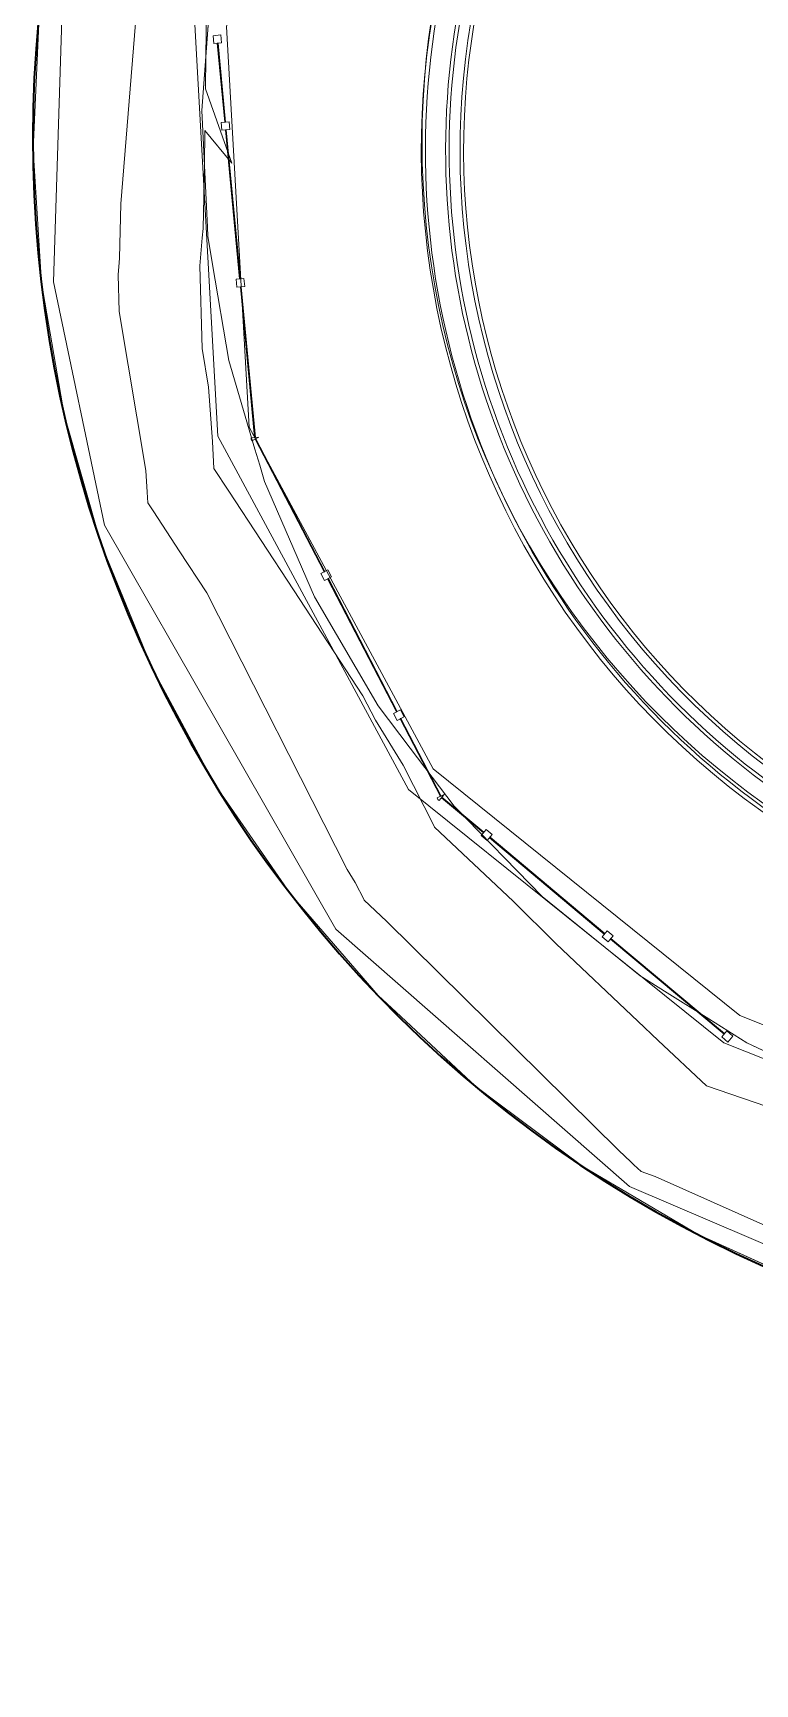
# Model space of a CAD drawing. Header units: metres. Extents: x -207 to 246, y -187 to 169.
# Drawn here: x -109.79 to -105.2, y -59.19 to -48.71 of the extents above; entities that cross this region are included whole.
import ezdxf

# ---------------------------------------------------------------- set-up
doc = ezdxf.new("R2010")
doc.units = ezdxf.units.M
for name, color, linetype, lineweight in [('A-GLAZ-CWMG', 7, 'Continuous', 9), ('C-TOPO', 7, 'Continuous', 9), ('C-TOPO-MINR', 7, 'Continuous', 9), ('CERCO INTERIOR', 7, 'Continuous', 9), ('EQUIPOS PIS', 7, 'Continuous', 9), ('P-SANR-FIXT', 7, 'Continuous', 9), ('solera', 7, 'Continuous', 35)]:
    doc.layers.add(name, color=color, linetype=linetype, lineweight=lineweight)
doc.layers.add('PR10-ARQ-PL-001-Emplazamiento-C-1_dwg', color=7, linetype='Continuous', lineweight=9, true_color=0x767676)

# ---------------------------------------------------------------- blocks, each defined once
blk = doc.blocks.new('Circular Mullion - 5mm-2127248-PLANTA SUPERFICIES')
at = {"layer": 'A-GLAZ-CWMG'}
for p, q in [((-107.6478273724651, -45.39675011483389), (-107.9973915295226, -46.28009880061982)), ((-107.6455027706611, -45.39767002051003), (-107.9950669277186, -46.281018706296)), ((-107.9950669277186, -46.281018706296), (-107.6455027706611, -45.39767002051003)), ((-107.9927423259147, -46.2819386119722), (-107.6431781688572, -45.39858992618624)), ((-107.6455027706611, -45.39767002051003), (-107.647827372465, -45.39675011483385)), ((-107.6431781688571, -45.3985899261862), (-107.6455027706611, -45.39767002051003)), ((-107.9973915295225, -46.28009880061983), (-107.9950669277186, -46.28101870629602)), ((-107.9950669277186, -46.28101870629602), (-107.9927423259146, -46.28193861197219))]:
    blk.add_line(p, q, dxfattribs=at)
blk = doc.blocks.new('Circular Mullion - 5mm-2138534-PLANTA SUPERFICIES')
at = {"layer": 'A-GLAZ-CWMG'}
for p, q in [((-107.4531902296844, -53.06189137614991), (-107.4554095673134, -53.06304226297689)), ((-107.4554095673135, -53.06304226297689), (-107.2002271772244, -53.55512877166635)), ((-107.4509708920554, -53.06074048932292), (-107.4531902296844, -53.06189137614991)), ((-107.1980078395953, -53.55397788483932), (-107.4531902296844, -53.0618913761499)), ((-107.4531902296844, -53.0618913761499), (-107.1980078395953, -53.55397788483932)), ((-107.1957885019665, -53.55282699801241), (-107.4509708920555, -53.06074048932295)), ((-107.2002271772244, -53.55512877166631), (-107.1980078395954, -53.55397788483933)), ((-107.1980078395954, -53.55397788483933), (-107.1957885019664, -53.55282699801236))]:
    blk.add_line(p, q, dxfattribs=at)
blk = doc.blocks.new('Rectangular Mullion - 50 x 50 mm-2128568-PLANTA SUPERFICIES')
at = {"layer": 'A-GLAZ-CWMG'}
for p, q in [((0.025, 0.025), (-0.025, 0.025)), ((-0.025, 0.025), (-0.025, -0.025)), ((0.025, -0.025), (0.025, 0.025)), ((-0.025, -0.025), (0.025, -0.025))]:
    blk.add_line(p, q, dxfattribs=at)
blk = doc.blocks.new('Rectangular Mullion - 50 x 50 mm-2128569-PLANTA SUPERFICIES')
at = {"layer": 'A-GLAZ-CWMG'}
for p, q in [((-0.025, -0.025), (-0.025, 0.025)), ((-0.025, 0.025), (0.025, 0.025)), ((0.025, 0.025), (0.025, -0.025)), ((0.025, -0.025), (-0.025, -0.025))]:
    blk.add_line(p, q, dxfattribs=at)
blk = doc.blocks.new('Quad Corner Mullion - 50x50 mm-2138405-PLANTA SUPERFICIES')
at = {"layer": 'A-GLAZ-CWMG'}
for p, q in [((0.01424595134850223, -0.02114503365209578), (-0.00500595425190385, 0.025)), ((-0.005005954251903851, 0.025), (-0.005005954251904024, -0.025)), ((-0.005005954251904021, -0.02499999999999999), (0.005005954251903856, -0.02500000000000003)), ((0.005005954251903855, -0.02500000000000003), (0.01424595134850223, -0.02114503365209578))]:
    blk.add_line(p, q, dxfattribs=at)
blk = doc.blocks.new('Quad Corner Mullion - 50x50 mm-2138407-PLANTA SUPERFICIES')
at = {"layer": 'A-GLAZ-CWMG'}
for p, q in [((-0.005005954251904024, -0.02499999999999999), (-0.005005954251903851, 0.02500000000000001)), ((-0.00500595425190385, 0.025), (0.01424595134850223, -0.02114503365209578)), ((0.005005954251903856, -0.02500000000000003), (-0.005005954251904021, -0.02499999999999999)), ((0.01424595134850223, -0.02114503365209578), (0.005005954251903855, -0.02500000000000003))]:
    blk.add_line(p, q, dxfattribs=at)
blk = doc.blocks.new('Quad Corner Mullion - 50x50 mm-2128574-PLANTA SUPERFICIES')
at = {"layer": 'A-GLAZ-CWMG'}
for p, q in [((0.025, 0.02500000000000012), (-0.025, 0.02500000000000005)), ((-0.025, 0.02500000000000004), (-0.02500000000000016, -0.02499999999999996)), ((0.02500000000000007, -0.02500000000000013), (0.025, 0.02500000000000012)), ((-0.02500000000000016, -0.02499999999999996), (0.02500000000000008, -0.02500000000000012))]:
    blk.add_line(p, q, dxfattribs=at)
blk = doc.blocks.new('Quad Corner Mullion - 50x50 mm-2128575-PLANTA SUPERFICIES')
at = {"layer": 'A-GLAZ-CWMG'}
for p, q in [((-0.02500000000000016, -0.02499999999999996), (-0.025, 0.02500000000000005)), ((-0.025, 0.02500000000000005), (0.025, 0.02500000000000012)), ((0.025, 0.02500000000000011), (0.02500000000000007, -0.02500000000000013)), ((0.02500000000000008, -0.02500000000000012), (-0.02500000000000016, -0.02499999999999996))]:
    blk.add_line(p, q, dxfattribs=at)
blk = doc.blocks.new('Circular Mullion - 5mm-2137421-PLANTA SUPERFICIES')
at = {"layer": 'A-GLAZ-CWMG'}
for p, q in [((-71.74381904521027, -63.44510202681219), (-72.46035997189715, -64.0551418298357)), ((-72.4587393398853, -64.05704539277986), (-71.7421984131984, -63.44700558975634)), ((-71.7421984131984, -63.44700558975634), (-72.4587393398853, -64.05704539277986)), ((-72.45711870787366, -64.0589489557241), (-71.74057778118676, -63.44890915270058)), ((-71.74219841319841, -63.44700558975634), (-71.74381904521015, -63.44510202681213)), ((-71.74057778118664, -63.44890915270053), (-71.74219841319841, -63.44700558975634)), ((-72.46035997189703, -64.05514182983565), (-72.4587393398853, -64.05704539277986)), ((-72.4587393398853, -64.05704539277986), (-72.45711870787353, -64.05894895572405))]:
    blk.add_line(p, q, dxfattribs=at)
blk = doc.blocks.new('Circular Mullion - 5mm-2138402-PLANTA SUPERFICIES')
at = {"layer": 'A-GLAZ-CWMG'}
for p, q in [((-107.1918653923105, -53.56163585454745), (-107.193470485211, -53.56355253834523)), ((-107.1934704852111, -53.56355253834528), (-106.9268446359511, -53.78683363365973)), ((-107.19026029941, -53.55971917074964), (-107.1918653923105, -53.56163585454745)), ((-107.1918653923105, -53.56163585454745), (-106.9252395430505, -53.7849169498619)), ((-106.9252395430505, -53.7849169498619), (-107.1918653923105, -53.56163585454745)), ((-106.9236344501501, -53.78300026606415), (-107.1902602994101, -53.55971917074972)), ((-106.926844635951, -53.78683363365968), (-106.9252395430505, -53.78491694986189)), ((-106.9252395430505, -53.78491694986189), (-106.92363445015, -53.78300026606411))]:
    blk.add_line(p, q, dxfattribs=at)
blk = doc.blocks.new('Quad Corner Mullion - 50x50 mm-2128572-PLANTA SUPERFICIES')
at = {"layer": 'A-GLAZ-CWMG'}
for p, q in [((0.025, 0.02500000000000012), (-0.025, 0.02500000000000005)), ((-0.025, 0.02500000000000004), (-0.02500000000000016, -0.02499999999999996)), ((0.02500000000000007, -0.02500000000000013), (0.025, 0.02500000000000012)), ((-0.02500000000000016, -0.02499999999999996), (0.02500000000000008, -0.02500000000000012))]:
    blk.add_line(p, q, dxfattribs=at)
blk = doc.blocks.new('Quad Corner Mullion - 50x50 mm-2128573-PLANTA SUPERFICIES')
at = {"layer": 'A-GLAZ-CWMG'}
for p, q in [((-0.02500000000000016, -0.02499999999999996), (-0.025, 0.02500000000000005)), ((-0.025, 0.02500000000000005), (0.025, 0.02500000000000012)), ((0.025, 0.02500000000000011), (0.02500000000000007, -0.02500000000000013)), ((0.02500000000000008, -0.02500000000000012), (-0.02500000000000016, -0.02499999999999996))]:
    blk.add_line(p, q, dxfattribs=at)
blk = doc.blocks.new('Quad Corner Mullion - 50x50 mm-2138531-PLANTA SUPERFICIES')
at = {"layer": 'A-GLAZ-CWMG'}
for p, q in [((0.01387082194235261, -0.02135919272833941), (-0.004859507728442889, 0.02500000000000002)), ((-0.004859507728442891, 0.02500000000000002), (-0.004859507728443063, -0.02499999999999999)), ((-0.004859507728443062, -0.025), (0.004859507728442893, -0.02500000000000003)), ((0.004859507728442893, -0.02500000000000003), (0.01387082194235261, -0.02135919272833941))]:
    blk.add_line(p, q, dxfattribs=at)
blk = doc.blocks.new('Quad Corner Mullion - 50x50 mm-2138532-PLANTA SUPERFICIES')
at = {"layer": 'A-GLAZ-CWMG'}
for p, q in [((-0.004859507728443063, -0.02499999999999999), (-0.004859507728442891, 0.02500000000000001)), ((-0.004859507728442889, 0.02500000000000002), (0.01387082194235261, -0.02135919272833941)), ((0.004859507728442893, -0.02500000000000003), (-0.004859507728443062, -0.025)), ((0.01387082194235261, -0.02135919272833941), (0.004859507728442893, -0.02500000000000003))]:
    blk.add_line(p, q, dxfattribs=at)
blk = doc.blocks.new('Circular Mullion - 5mm-2138525-PLANTA SUPERFICIES')
at = {"layer": 'A-GLAZ-CWMG'}
for p, q in [((-108.4672182010481, -50.32035825806141), (-108.4697070648593, -50.32059396323697)), ((-108.4697070648593, -50.32059396323704), (-108.379083817037, -51.27750516134083)), ((-108.464729337237, -50.32012255288583), (-108.4672182010481, -50.32035825806141)), ((-108.4672182010481, -50.32035825806141), (-108.3765949532257, -51.2772694561652)), ((-108.3765949532257, -51.2772694561652), (-108.4672182010481, -50.32035825806141)), ((-108.3741060894148, -51.27703375098969), (-108.4647293372371, -50.32012255288591)), ((-108.3790838170369, -51.27750516134078), (-108.3765949532257, -51.27726945616521)), ((-108.3765949532257, -51.27726945616521), (-108.3741060894146, -51.27703375098965))]:
    blk.add_line(p, q, dxfattribs=at)
blk = doc.blocks.new('Circular Mullion - 5mm-2138526-PLANTA SUPERFICIES')
at = {"layer": 'A-GLAZ-CWMG'}
for p, q in [((-108.6136318941004, -48.7743432364844), (-108.6161207579115, -48.77457894165997)), ((-108.6161207579116, -48.77457894165997), (-108.5687032385968, -49.27527116257428)), ((-108.6111430302893, -48.77410753130882), (-108.6136318941004, -48.7743432364844)), ((-108.6136318941004, -48.7743432364844), (-108.5662143747856, -49.2750354573987)), ((-108.5662143747856, -49.2750354573987), (-108.6136318941004, -48.7743432364844)), ((-108.5637255109746, -49.27479975222319), (-108.6111430302894, -48.77410753130886)), ((-108.5687032385967, -49.27527116257426), (-108.5662143747856, -49.2750354573987)), ((-108.5662143747856, -49.2750354573987), (-108.5637255109745, -49.27479975222313))]:
    blk.add_line(p, q, dxfattribs=at)
blk = doc.blocks.new('M_Estanque-Terraza - M_Estanque-Terraza-2331352-PLANTA SUPERFICIES')
at = {"layer": 'P-SANR-FIXT'}
for centre, radius, start, end in [((-1.696641881242665e-15, 0), 5.151627146850166, 8.142219984546603e-13, 180.0000000000002), ((-1.242570705970596e-15, 0), 5.151627146850166, 8.142219984546603e-13, 180.0000000000002), ((-1.242570705970596e-15, 0), 5.126627146850165, 359.9999999999996, 180.0000000000002), ((-1.656194243939091e-15, 0), 5.126627146850165, 359.9999999999996, 180.0000000000002), ((-2.165734258596785e-15, 0), 4.998277258842649, 359.9999999999996, 180.0000000000002), ((-2.165734258596785e-15, 0), 4.975544739836833, 359.9999999999991, 179.9999999999998), ((-3.248601387895178e-15, 0), 4.905907101428718, 1.017777498068325e-12, 180.0000000000002), ((-3.248601387895178e-15, 0), 4.88317458242289, 1.024138607431252e-12, 180.0000000000002), ((-3.248601387895178e-15, 0), 4.905907101428718, 180.0000000000004, 5.088887490341627e-14), ((-3.248601387895178e-15, 0), 4.88317458242289, 180.0000000000004, 5.088887490341627e-14)]:
    blk.add_arc(centre, radius, start, end, dxfattribs=at)
blk = doc.blocks.new('YADRAN_LASQUEMAS_ARQ_MO_002_TERRAZAS_rvt-1-PLANTA SUPERFICIES')
at = {"layer": 'A-GLAZ-CWMG', "lineweight": 9, "extrusion": (0, 0, -1)}
for name, p, rotation in [('Quad Corner Mullion - 50x50 mm-2128572-PLANTA SUPERFICIES', (108.6159889458561, -48.74945459837338), 84.59000000000022), ('Quad Corner Mullion - 50x50 mm-2128573-PLANTA SUPERFICIES', (108.6159889458561, -48.74945459837338), 84.59000000000022), ('Rectangular Mullion - 50 x 50 mm-2128568-PLANTA SUPERFICIES', (108.56385732303, -49.29992409550972), 84.59000000000022), ('Rectangular Mullion - 50 x 50 mm-2128569-PLANTA SUPERFICIES', (108.56385732303, -49.29992409550972), 84.59000000000022), ('Rectangular Mullion - 50 x 50 mm-2128568-PLANTA SUPERFICIES', (108.4695752528038, -50.29546961995039), 84.59000000000022), ('Rectangular Mullion - 50 x 50 mm-2128569-PLANTA SUPERFICIES', (108.4695752528038, -50.29546961995039), 84.59000000000022), ('Rectangular Mullion - 50 x 50 mm-2128568-PLANTA SUPERFICIES', (107.9250538287441, -52.15196294825989), 242.5900000000005), ('Rectangular Mullion - 50 x 50 mm-2128569-PLANTA SUPERFICIES', (107.9250538287441, -52.15196294825989), 242.5900000000005), ('Rectangular Mullion - 50 x 50 mm-2128568-PLANTA SUPERFICIES', (107.4646990979541, -53.03969799985989), 242.5900000000005), ('Rectangular Mullion - 50 x 50 mm-2128569-PLANTA SUPERFICIES', (107.4646990979541, -53.03969799985989), 242.5900000000005), ('Quad Corner Mullion - 50x50 mm-2138405-PLANTA SUPERFICIES', (107.1957033248733, -53.55842184589542), 39.94389367707485), ('Quad Corner Mullion - 50x50 mm-2138407-PLANTA SUPERFICIES', (107.1957033248733, -53.55842184589542), 39.94389367707485), ('Rectangular Mullion - 50 x 50 mm-2128568-PLANTA SUPERFICIES', (106.9060727050726, -53.80096787886709), 39.94389367707485), ('Rectangular Mullion - 50 x 50 mm-2128569-PLANTA SUPERFICIES', (106.9060727050726, -53.80096787886709), 39.94389367707485), ('Rectangular Mullion - 50 x 50 mm-2128568-PLANTA SUPERFICIES', (106.1393991859569, -54.44300503907424), 39.94389367707485), ('Rectangular Mullion - 50 x 50 mm-2128569-PLANTA SUPERFICIES', (106.1393991859569, -54.44300503907424), 39.94389367707485)]:
    blk.add_blockref(name, p, dxfattribs=dict(at, rotation=rotation))
at = {"layer": 'A-GLAZ-CWMG', "lineweight": 9}
for name in ['Circular Mullion - 5mm-2138526-PLANTA SUPERFICIES', 'Circular Mullion - 5mm-2138526-PLANTA SUPERFICIES', 'Circular Mullion - 5mm-2138526-PLANTA SUPERFICIES', 'Circular Mullion - 5mm-2138526-PLANTA SUPERFICIES', 'Circular Mullion - 5mm-2138525-PLANTA SUPERFICIES', 'Circular Mullion - 5mm-2138525-PLANTA SUPERFICIES', 'Circular Mullion - 5mm-2138525-PLANTA SUPERFICIES', 'Circular Mullion - 5mm-2138525-PLANTA SUPERFICIES', 'Circular Mullion - 5mm-2138534-PLANTA SUPERFICIES', 'Circular Mullion - 5mm-2138534-PLANTA SUPERFICIES', 'Circular Mullion - 5mm-2138534-PLANTA SUPERFICIES', 'Circular Mullion - 5mm-2138534-PLANTA SUPERFICIES', 'Circular Mullion - 5mm-2138402-PLANTA SUPERFICIES', 'Circular Mullion - 5mm-2138402-PLANTA SUPERFICIES', 'Circular Mullion - 5mm-2138402-PLANTA SUPERFICIES', 'Circular Mullion - 5mm-2138402-PLANTA SUPERFICIES']:
    blk.add_blockref(name, (0, 0), dxfattribs=at)
for name, p, rotation in [('Circular Mullion - 5mm-2127248-PLANTA SUPERFICIES', (-33.25876590270101, 39.99484303517191), 27.00000000000025), ('Circular Mullion - 5mm-2127248-PLANTA SUPERFICIES', (-33.25876590270101, 39.99484303517191), 27.00000000000025), ('Circular Mullion - 5mm-2127248-PLANTA SUPERFICIES', (-33.25876590270101, 39.99484303517191), 27.00000000000025), ('Circular Mullion - 5mm-2127248-PLANTA SUPERFICIES', (-33.25876590270101, 39.99484303517191), 27.00000000000025), ('Circular Mullion - 5mm-2127248-PLANTA SUPERFICIES', (-144.2963102356589, -163.1544130929717), 228.9999999999994), ('Circular Mullion - 5mm-2127248-PLANTA SUPERFICIES', (-144.2963102356589, -163.1544130929717), 228.9999999999994), ('Circular Mullion - 5mm-2127248-PLANTA SUPERFICIES', (-144.2963102356589, -163.1544130929717), 228.9999999999994), ('Circular Mullion - 5mm-2127248-PLANTA SUPERFICIES', (-144.2963102356589, -163.1544130929717), 228.9999999999994), ('Quad Corner Mullion - 50x50 mm-2138531-PLANTA SUPERFICIES', (-108.3761367887768, -51.28210731733527), 275.4099999999997), ('Quad Corner Mullion - 50x50 mm-2138532-PLANTA SUPERFICIES', (-108.3761367887768, -51.28210731733527), 275.4099999999997), ('Circular Mullion - 5mm-2127248-PLANTA SUPERFICIES', (-143.8359555048683, -164.0421481445718), 228.9999999999997), ('Circular Mullion - 5mm-2127248-PLANTA SUPERFICIES', (-143.8359555048683, -164.0421481445718), 228.9999999999997), ('Circular Mullion - 5mm-2127248-PLANTA SUPERFICIES', (-143.8359555048683, -164.0421481445718), 228.9999999999997), ('Circular Mullion - 5mm-2127248-PLANTA SUPERFICIES', (-143.8359555048683, -164.0421481445718), 228.9999999999997), ('Circular Mullion - 5mm-2127248-PLANTA SUPERFICIES', (-116.0791895197466, 62.64758796727083), 71.64610632292552), ('Circular Mullion - 5mm-2127248-PLANTA SUPERFICIES', (-116.0791895197466, 62.64758796727083), 71.64610632292552), ('Circular Mullion - 5mm-2127248-PLANTA SUPERFICIES', (-116.0791895197466, 62.64758796727083), 71.64610632292552), ('Circular Mullion - 5mm-2127248-PLANTA SUPERFICIES', (-116.0791895197466, 62.64758796727083), 71.64610632292552), ('Circular Mullion - 5mm-2137421-PLANTA SUPERFICIES', (-30.82751559798087, -115.1598037030344), 279.646106322926), ('Circular Mullion - 5mm-2137421-PLANTA SUPERFICIES', (-30.82751559798087, -115.1598037030344), 279.646106322926), ('Circular Mullion - 5mm-2137421-PLANTA SUPERFICIES', (-30.82751559798087, -115.1598037030344), 279.646106322926), ('Circular Mullion - 5mm-2137421-PLANTA SUPERFICIES', (-30.82751559798087, -115.1598037030344), 279.646106322926), ('Quad Corner Mullion - 50x50 mm-2128574-PLANTA SUPERFICIES', (-105.3795856194491, -55.079297453465), 320.0561063229251), ('Quad Corner Mullion - 50x50 mm-2128575-PLANTA SUPERFICIES', (-105.3795856194491, -55.079297453465), 320.0561063229251)]:
    blk.add_blockref(name, p, dxfattribs=dict(at, rotation=rotation))
at = {"layer": 'P-SANR-FIXT', "lineweight": 9, "rotation": 151.7302884607839}
blk.add_blockref('M_Estanque-Terraza - M_Estanque-Terraza-2331352-PLANTA SUPERFICIES', (-102.1689803431953, -49.45501956462342), dxfattribs=at)
blk = doc.blocks.new('PR10-ARQ-PL-001-Emplazamiento-C-1_dwg-674643-PLANTA SUPERFICIES')
at = {"layer": 'C-TOPO', "flags": 128}
for points in [[(-109.7462221435548, -48.60227523193367), (-109.7851779052736, -49.44954909667976), (-109.7323346191408, -50.29607416992192), (-109.5882968994142, -51.13192547607428), (-109.354748364258, -51.94731291503913), (-109.0344423339845, -52.73267893066414), (-108.6311274169923, -53.47882408447273), (-108.1495196044923, -54.17700007324226), (-107.5952743652345, -54.81903065185554), (-107.4818952392579, -54.92473582763679), (-106.9748750244142, -55.39739534912117), (-106.838213598633, -55.49958446044929), (-106.2956048583986, -55.90531318359382), (-105.5654075683595, -56.33683103027351), (-104.7928500732423, -56.68689803466804), (-101.487442529297, -57.98578154296882), (-100.9778457275392, -58.18602978515633), (-99.28740007324231, -58.8503055175782), (-98.96017353515637, -58.97889301757819), (-95.22726650390638, -60.44576162109382), (-89.88615996093763, -62.5445916503907), (-89.32029682617198, -62.76695017089851), (-79.87417573242196, -66.47887243652352)], [(-109.7462221435548, -48.60227523193367), (-109.7851779052736, -49.44954909667976), (-109.7323346191408, -50.29607416992192), (-109.5882968994142, -51.13192547607428), (-109.354748364258, -51.94731291503913), (-109.0344423339845, -52.73267893066414), (-108.6311274169923, -53.47882408447273), (-108.1495196044923, -54.17700007324226), (-107.5952743652345, -54.81903065185554), (-107.4818952392579, -54.92473582763679), (-106.9748750244142, -55.39739534912117), (-106.838213598633, -55.49958446044929), (-106.2956048583986, -55.90531318359382), (-105.5654075683595, -56.33683103027351), (-104.7928500732423, -56.68689803466804), (-101.487442529297, -57.98578154296882), (-100.9778457275392, -58.18602978515633), (-99.28740007324231, -58.8503055175782), (-98.96017353515637, -58.97889301757819), (-95.22726650390638, -60.44576162109382), (-89.88615996093763, -62.5445916503907), (-89.32029682617198, -62.76695017089851), (-79.87417573242196, -66.47887243652352)], [(-82.6655309326173, 20.87904649658207), (-107.9388347900392, -43.25995480957038), (-108.9301324218751, -45.79595350341804), (-109.585031982422, -48.05295527343757), (-109.6560322998048, -50.28895367431647), (-109.330833544922, -51.8339523925782), (-107.8634347412111, -54.39895396728523), (-105.9994368896486, -56.03095667724617), (-103.4731352783204, -57.11495562744147), (-100.2744281982423, -58.40195614013679), (-88.870835888672, -62.97595601806648), (-80.3536348388673, -66.30195300292972), (-78.02163299560557, -66.92495218505867), (-75.28443262939463, -66.8859545654298), (-72.4963330444337, -65.7299553588868), (-70.1118320800782, -62.9649566894532)], [(-104.5316102050783, -55.45893577880867), (-105.2555660156251, -55.11899838867195), (-105.4973000976564, -54.96757972412117), (-105.7603166015626, -54.80283164062504), (-105.9333665039064, -54.6944336059571), (-106.5551611083986, -54.19140849609382), (-107.1106248779298, -53.61855974121101), (-107.1119178222658, -53.61722493896492), (-107.391454248047, -53.24904276123054), (-107.5955534179689, -52.98023126220711), (-107.9990357666017, -52.28967806396491), (-108.3165047607423, -51.55559263916023), (-108.3469029052736, -51.45283146972663), (-108.3771243164064, -51.35065631103519), (-108.4387856689455, -51.14217136230476), (-108.5433560302736, -50.78864875488285), (-108.6460567382814, -50.17933710937507), (-108.676287451172, -49.99998061523445), (-108.6790035644533, -49.9413283813477), (-108.7133642578126, -49.20105263671879), (-108.6540469482423, -48.40346411132816)], [(-108.6540469482423, -48.40346411132816), (-108.7133642578126, -49.20105263671879), (-108.6790035644533, -49.9413283813477), (-108.676287451172, -49.99998061523445), (-108.6460567382814, -50.17933710937507), (-108.5433560302736, -50.78864875488285), (-108.4387856689455, -51.14217136230476), (-108.3771243164064, -51.35065631103519), (-108.3469029052736, -51.45283146972663), (-108.3165047607423, -51.55559263916023), (-107.9990357666017, -52.28967806396491), (-107.5955534179689, -52.98023126220711), (-107.391454248047, -53.24904276123054), (-107.1119178222658, -53.61722493896492), (-107.1106248779298, -53.61855974121101), (-106.5551611083986, -54.19140849609382), (-105.9333665039064, -54.6944336059571), (-105.7603166015626, -54.80283164062504), (-105.4973000976564, -54.96757972412117), (-105.2555660156251, -55.11899838867195), (-104.5316102050783, -55.45893577880867)]]:
    blk.add_lwpolyline(points, dxfattribs=at)
at = {"layer": 'C-TOPO-MINR', "color": 9, "true_color": 0xc0c0c0, "flags": 128}
for points in [[(-103.555552294705, -56.9860062718445), (-105.8369904259205, -55.96764975670374), (-105.9272728530759, -55.9366497746952), (-105.972773949209, -55.89403301746714), (-105.9917626312704, -55.87580154886835), (-106.0682240844891, -55.80324253398616), (-107.5413806870037, -54.34786389517185), (-107.6843586525533, -54.21331884318913), (-107.684569581267, -54.21290105581616), (-107.7411058001087, -54.10091953401915), (-107.7917134869214, -54.01912458099667), (-108.682360892831, -52.26231606278278), (-108.8570361128221, -51.99608078039123), (-109.0194676806282, -51.74850694406604), (-109.057075147839, -51.69118665184931), (-109.0601711755826, -51.62405507958866), (-109.0698148895307, -51.48747709617582), (-109.2383694566244, -50.47652340837168), (-109.2447151302997, -50.24431188913207), (-109.2381084208717, -50.16568965104972), (-109.2359054685433, -50.13947371945367), (-109.227921614661, -49.79488718675838), (-109.1343330497001, -48.64657965362199)], [(-108.6819479289645, -48.39295852105758), (-108.6880729005978, -48.86099818494824), (-108.6907450838377, -49.06519304826684), (-108.5240031258521, -49.53530157081697), (-108.6942052168182, -49.3295990854138), (-108.6971063503052, -49.55128918023514), (-108.7063689085116, -49.95106513596643), (-108.7113485062228, -50.01032415455502), (-108.7262824449758, -50.18804344142945), (-108.7119385566838, -50.71293902580679), (-108.6710537046325, -50.95815748929481), (-108.6466771199271, -51.30338805082668), (-108.6388512363568, -51.47307770218143), (-108.5437901826016, -51.61796720907463), (-108.1332090628417, -52.24376393267094), (-107.6916794489438, -52.91673152043949), (-107.6129015359807, -53.07212152957492), (-107.4361172872226, -53.35785004698002), (-107.238623317333, -53.74902716754189), (-107.2378864949936, -53.75048659458795), (-106.7384316923622, -54.2204832973998), (-106.4646687294637, -54.49094250562037), (-105.9475612825381, -54.98165783154914), (-105.8191411637994, -55.10495692912018), (-105.511418060677, -55.39317329957603), (-104.900839613062, -55.60282562602788)]]:
    blk.add_lwpolyline(points, dxfattribs=at)
at = {"layer": 'CERCO INTERIOR', "flags": 128}
blk.add_lwpolyline([(-43.8501135507226, 6.192840703725815), (-70.4225922434032, -61.10848199129105), (-71.6346135160327, -63.46760289549827), (-73.52785289891065, -65.1069300711155), (-75.97924361668528, -65.97896443724632), (-78.56613209724426, -65.77922472119332), (-105.4009046242386, -55.12055327296257), (-107.4035366965085, -53.51167422533036), (-108.6118286728859, -51.26825620532036), (-108.7585143244266, -48.65641584396362), (-108.245114544183, -46.18098309278488), (-80.71544982075693, 23.35949488520622), (-79.5767713738978, 25.61509215712547), (-77.83643313609065, 27.14967777371406), (-75.59636920437217, 28.06677536725998), (-72.9858618478477, 27.98152061343193), (-46.01186226159334, 17.33502841353416), (-43.99679920203985, 15.68169510245323), (-42.73754017733037, 13.6508050096035), (-42.33850548125804, 11.13883450627327), (-42.97621513582766, 8.657312128543854)], close=True, dxfattribs=at)
blk.add_lwpolyline([(-71.76553210057318, -63.31640658497811), (-73.63033002994955, -64.93110673904418), (-76.00622704602779, -65.77628569483758), (-78.52049331098796, -65.58215331077577), (-105.2991061290354, -54.94578828811645), (-107.2466745012253, -53.38114644050599), (-108.4146390472353, -51.21260376930237), (-108.5573593854159, -48.6713685798645), (-108.0492819657922, -46.2215983748436)], dxfattribs=at)
at = {"layer": 'EQUIPOS PIS'}
blk.add_circle((-102.1697651340812, -49.40301734089851), 5.147159958258271, dxfattribs=at)
at = {"layer": 'solera'}
blk.add_arc((-101.9498930408806, -49.38528989076615), 7.835552821608312, 161.8545782991033, 248.7260665643589, dxfattribs=at)

msp = doc.modelspace()

# ---------------------------------------------------------------- linework, layer by layer
at = {"layer": 'C-TOPO'}
for p, q in [((-109.585031982422, -48.05295527343757), (-109.6560322998048, -50.28895367431648)), ((-108.7133642578126, -49.20105263671882), (-108.6540469482423, -48.4034641113282)), ((-108.6540469482423, -48.4034641113282), (-108.7133642578126, -49.20105263671882)), ((-109.7462221435548, -48.60227523193367), (-109.7851779052735, -49.4495490966798)), ((-109.7851779052735, -49.4495490966798), (-109.7462221435548, -48.60227523193367)), ((-108.6790035644533, -49.94132838134773), (-108.7133642578126, -49.20105263671882)), ((-108.7133642578126, -49.20105263671882), (-108.6790035644533, -49.94132838134773)), ((-109.7851779052735, -49.4495490966798), (-109.7323346191408, -50.29607416992194)), ((-109.7323346191408, -50.29607416992194), (-109.7851779052735, -49.4495490966798)), ((-108.676287451172, -49.99998061523445), (-108.6790035644533, -49.94132838134773)), ((-108.6790035644533, -49.94132838134773), (-108.676287451172, -49.99998061523445)), ((-108.6460567382814, -50.1793371093751), (-108.676287451172, -49.99998061523445)), ((-108.676287451172, -49.99998061523445), (-108.6460567382814, -50.1793371093751)), ((-108.5433560302736, -50.78864875488289), (-108.6460567382814, -50.1793371093751)), ((-108.6460567382814, -50.1793371093751), (-108.5433560302736, -50.78864875488289)), ((-109.7323346191408, -50.29607416992194), (-109.5882968994142, -51.13192547607429)), ((-109.5882968994142, -51.13192547607429), (-109.7323346191408, -50.29607416992194)), ((-109.6560322998048, -50.28895367431648), (-109.330833544922, -51.83395239257823)), ((-108.4387856689454, -51.14217136230476), (-108.5433560302736, -50.78864875488289)), ((-108.5433560302736, -50.78864875488289), (-108.4387856689454, -51.14217136230476)), ((-109.5882968994142, -51.13192547607429), (-109.3547483642579, -51.94731291503913)), ((-109.3547483642579, -51.94731291503913), (-109.5882968994142, -51.13192547607429)), ((-108.3771243164064, -51.35065631103523), (-108.4387856689454, -51.14217136230476)), ((-108.4387856689454, -51.14217136230476), (-108.3771243164064, -51.35065631103523)), ((-108.3469029052736, -51.45283146972663), (-108.3771243164064, -51.35065631103523)), ((-108.3771243164064, -51.35065631103523), (-108.3469029052736, -51.45283146972663)), ((-108.3165047607423, -51.55559263916023), (-108.3469029052736, -51.45283146972663)), ((-108.3469029052736, -51.45283146972663), (-108.3165047607423, -51.55559263916023)), ((-107.9990357666017, -52.28967806396495), (-108.3165047607423, -51.55559263916023)), ((-108.3165047607423, -51.55559263916023), (-107.9990357666017, -52.28967806396495)), ((-109.330833544922, -51.83395239257823), (-107.8634347412111, -54.39895396728523)), ((-109.3547483642579, -51.94731291503913), (-109.0344423339845, -52.73267893066414)), ((-109.0344423339845, -52.73267893066414), (-109.3547483642579, -51.94731291503913)), ((-107.5955534179689, -52.98023126220711), (-107.9990357666017, -52.28967806396495)), ((-107.9990357666017, -52.28967806396495), (-107.5955534179689, -52.98023126220711)), ((-109.0344423339845, -52.73267893066414), (-108.6311274169923, -53.47882408447276)), ((-108.6311274169923, -53.47882408447276), (-109.0344423339845, -52.73267893066414)), ((-107.391454248047, -53.24904276123054), (-107.5955534179689, -52.98023126220711)), ((-107.5955534179689, -52.98023126220711), (-107.391454248047, -53.24904276123054)), ((-107.1119178222658, -53.61722493896492), (-107.391454248047, -53.24904276123054)), ((-107.391454248047, -53.24904276123054), (-107.1119178222658, -53.61722493896492)), ((-108.6311274169923, -53.47882408447276), (-108.1495196044923, -54.17700007324226)), ((-108.1495196044923, -54.17700007324226), (-108.6311274169923, -53.47882408447276)), ((-107.1106248779298, -53.61855974121101), (-107.1119178222658, -53.61722493896492)), ((-107.1119178222658, -53.61722493896492), (-107.1106248779298, -53.61855974121101)), ((-106.5551611083986, -54.19140849609386), (-107.1106248779298, -53.61855974121101)), ((-107.1106248779298, -53.61855974121101), (-106.5551611083986, -54.19140849609386)), ((-108.1495196044923, -54.17700007324226), (-107.5952743652345, -54.81903065185554)), ((-107.5952743652345, -54.81903065185554), (-108.1495196044923, -54.17700007324226)), ((-105.9333665039064, -54.6944336059571), (-106.5551611083986, -54.19140849609386)), ((-106.5551611083986, -54.19140849609386), (-105.9333665039064, -54.6944336059571)), ((-107.8634347412111, -54.39895396728523), (-105.9994368896485, -56.0309566772462)), ((-105.7603166015626, -54.80283164062507), (-105.9333665039064, -54.6944336059571)), ((-105.9333665039064, -54.6944336059571), (-105.7603166015626, -54.80283164062507)), ((-105.4973000976564, -54.96757972412117), (-105.7603166015626, -54.80283164062507)), ((-105.7603166015626, -54.80283164062507), (-105.4973000976564, -54.96757972412117)), ((-107.5952743652345, -54.81903065185554), (-107.4818952392579, -54.92473582763679)), ((-107.4818952392579, -54.92473582763679), (-107.5952743652345, -54.81903065185554)), ((-107.4818952392579, -54.92473582763679), (-106.9748750244142, -55.39739534912117)), ((-106.9748750244142, -55.39739534912117), (-107.4818952392579, -54.92473582763679)), ((-105.2555660156251, -55.11899838867195), (-105.4973000976564, -54.96757972412117)), ((-105.4973000976564, -54.96757972412117), (-105.2555660156251, -55.11899838867195)), ((-104.5316102050782, -55.4589357788087), (-105.2555660156251, -55.11899838867195)), ((-104.5316102050782, -55.4589357788087), (-105.2555660156251, -55.11899838867195)), ((-106.9748750244142, -55.39739534912117), (-106.8382135986329, -55.49958446044929)), ((-106.8382135986329, -55.49958446044929), (-106.9748750244142, -55.39739534912117)), ((-106.8382135986329, -55.49958446044929), (-106.2956048583985, -55.90531318359385)), ((-106.2956048583985, -55.90531318359385), (-106.8382135986329, -55.49958446044929)), ((-106.2956048583985, -55.90531318359385), (-105.5654075683595, -56.33683103027354)), ((-105.5654075683595, -56.33683103027354), (-106.2956048583985, -55.90531318359385)), ((-105.9994368896485, -56.0309566772462), (-103.4731352783204, -57.11495562744147)), ((-105.5654075683595, -56.33683103027354), (-104.7928500732423, -56.68689803466804)), ((-104.7928500732423, -56.68689803466804), (-105.5654075683595, -56.33683103027354))]:
    msp.add_line(p, q, dxfattribs=at)
at = {"layer": 'C-TOPO-MINR', "color": 9, "true_color": 0xc0c0c0, "flags": 128}
for points in [[(-108.6880729005978, -48.86099818494841), (-108.6819479289645, -48.39295852105758), (-108.6762884753927, -47.9604914165354), (-108.6340007230946, -47.81807819232598), (-108.578462843149, -47.65049160486124), (-108.3304471231043, -46.92953170278268), (-108.290838911474, -46.79627820362919), (-108.0375288912018, -46.06428485437814), (-107.5324163826732, -44.77531715970953), (-107.4372934568513, -44.54259056130142), (-107.429466680909, -44.52344166606067), (-106.9869367098883, -43.51425354306319), (-106.9370375329757, -43.39484588809391), (-106.8277751856677, -43.25034809840827)], [(-109.1343330497001, -48.64657965362199), (-109.227921614661, -49.79488718675838), (-109.2359054685433, -50.13947371945367), (-109.2381084208717, -50.16568965104972), (-109.2447151302997, -50.24431188913207), (-109.2383694566244, -50.47652340837168), (-109.0698148895307, -51.48747709617582), (-109.0601711755826, -51.62405507958866), (-109.057075147839, -51.69118665184931), (-109.0194676806282, -51.74850694406604), (-108.8570361128221, -51.99608078039123), (-108.682360892831, -52.26231606278278), (-107.7917134869214, -54.01912458099667), (-107.7411058001087, -54.10091953401915), (-107.684569581267, -54.21290105581616), (-107.6843586525533, -54.21331884318913), (-107.5413806870037, -54.34786389517185), (-106.0682240844891, -55.80324253398616), (-105.9917626312704, -55.87580154886835), (-105.972773949209, -55.89403301746714), (-105.9272728530759, -55.9366497746952), (-105.8369904259205, -55.96764975670374), (-103.555552294705, -56.9860062718445)], [(-108.6971063503052, -49.55128918023529), (-108.6942052168182, -49.3295990854138), (-108.5240031258521, -49.53530157081697), (-108.6907450838377, -49.06519304826683), (-108.6880729005978, -48.86099818494824)], [(-108.6971063503052, -49.55128918023514), (-108.7063689085116, -49.95106513596643), (-108.7113485062228, -50.01032415455502), (-108.7262824449758, -50.18804344142945), (-108.7119385566838, -50.71293902580679), (-108.6710537046325, -50.95815748929481), (-108.6466771199271, -51.30338805082668), (-108.6388512363568, -51.47307770218143), (-108.5437901826016, -51.61796720907463), (-108.1332090628417, -52.24376393267094), (-107.6916794489438, -52.91673152043949), (-107.6129015359807, -53.07212152957492), (-107.4361172872226, -53.35785004698002), (-107.238623317333, -53.74902716754189), (-107.2378864949936, -53.75048659458795), (-106.7384316923622, -54.2204832973998), (-106.4646687294637, -54.49094250562037), (-105.9475612825381, -54.98165783154914), (-105.8191411637994, -55.10495692912018), (-105.511418060677, -55.39317329957604), (-104.900839613062, -55.60282562602788)]]:
    msp.add_lwpolyline(points, dxfattribs=at)

# ---------------------------------------------------------------- block references
at = {"lineweight": 5}
msp.add_blockref('YADRAN_LASQUEMAS_ARQ_MO_002_TERRAZAS_rvt-1-PLANTA SUPERFICIES', (0, 0), dxfattribs=at)
at = {"layer": 'PR10-ARQ-PL-001-Emplazamiento-C-1_dwg', "color": 7}
msp.add_blockref('PR10-ARQ-PL-001-Emplazamiento-C-1_dwg-674643-PLANTA SUPERFICIES', (0, 0), dxfattribs=at)

doc.saveas('drawing.dxf')
